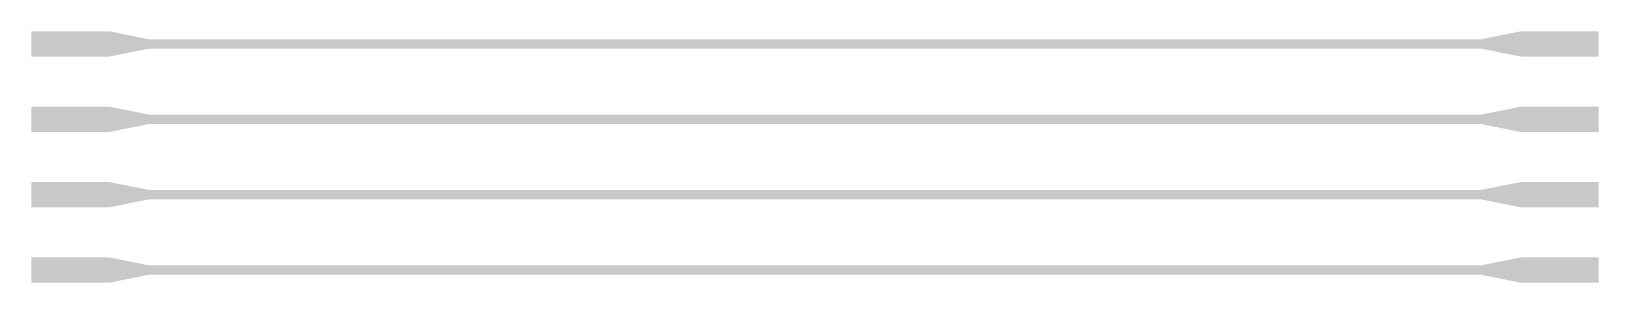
# Model space of a CAD drawing. Header units: inches. Extents: x -36047 to 217865, y -75686 to -40231.
# Drawn here: x 167865 to 217865, y -73344 to -65344 of the extents above; entities that cross this region are included whole.
import ezdxf

# ---------------------------------------------------------------- set-up
doc = ezdxf.new("R2010")
doc.units = ezdxf.units.IN
doc.header["$LTSCALE"] = 3
doc.header["$MEASUREMENT"] = 0
doc.layers.add('Beam Shade', color=7, linetype='Continuous', lineweight=9, true_color=0x73eda4)

msp = doc.modelspace()

# ---------------------------------------------------------------- hatches: boundary and pattern name
at = {"layer": 'Beam Shade', "ltscale": 0.06}
h = msp.add_hatch(dxfattribs=at)
h.set_pattern_fill('ANGLE', color=256)
h.set_pattern_definition([(0, (115904.87868, -19237.65997), (0, 0.275), [0.2, -0.075]), (90, (115904.87868, -19237.65997), (-0.275, 2e-17), [0.2, -0.075])])
h.paths.add_polyline_path([(170364.8, -65343.6), (167864.8, -65343.6), (167864.8, -66143.6), (170364.8, -66143.6), (171614.8, -65893.6), (214114.8, -65893.6), (215364.8, -66143.6), (217864.8, -66143.6), (217864.8, -65343.6), (215364.8, -65343.6), (214114.8, -65593.6), (171614.8, -65593.6)])
h.paths.add_polyline_path([(217864.8, -67743.6), (215364.8, -67743.6), (214114.8, -67993.6), (171614.8, -67993.6), (170364.8, -67743.6), (167864.8, -67743.6), (167864.8, -68543.6), (170364.8, -68543.6), (171614.8, -68293.6), (214114.8, -68293.6), (215364.8, -68543.6), (217864.8, -68543.6)])
h.paths.add_polyline_path([(170364.8, -70143.6), (167864.8, -70143.6), (167864.8, -70943.6), (170364.8, -70943.6), (171614.8, -70693.6), (214114.8, -70693.6), (215364.8, -70943.6), (217864.8, -70943.6), (217864.8, -70143.6), (215364.8, -70143.6), (214114.8, -70393.6), (171614.8, -70393.6)])
h.paths.add_polyline_path([(170364.8, -72543.6), (167864.8, -72543.6), (167864.8, -73343.6), (170364.8, -73343.6), (171614.8, -73093.6), (214114.8, -73093.6), (215364.8, -73343.6), (217864.8, -73343.6), (217864.8, -72543.6), (215364.8, -72543.6), (214114.8, -72793.6), (171614.8, -72793.6)])

doc.saveas('drawing.dxf')
